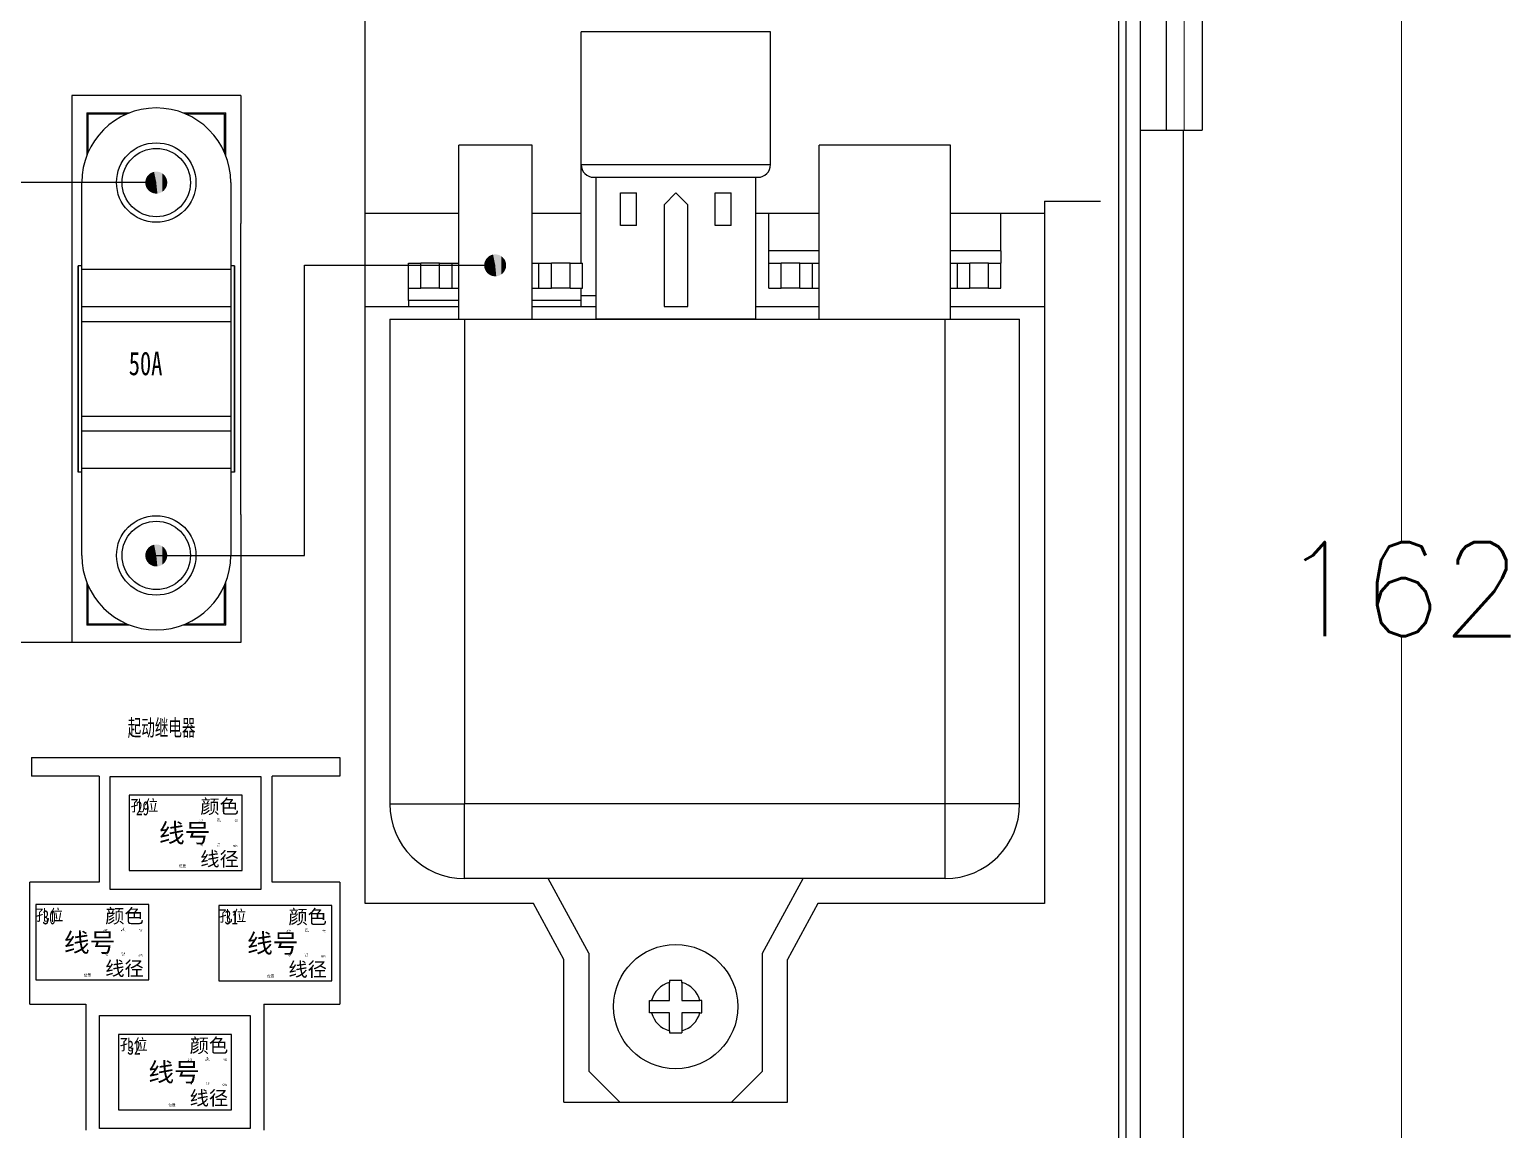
# Model space of a CAD drawing. Header units: millimetres. Extents: x -2653 to 6698, y -4403 to -42.
# Drawn here: x -2384.4 to -2227.1, y -281.6 to -164.8 of the extents above; entities that cross this region are included whole.
import ezdxf
from ezdxf.enums import TextEntityAlignment as Align

# ---------------------------------------------------------------- set-up
doc = ezdxf.new("R2010")
doc.units = ezdxf.units.MM
doc.header["$MEASUREMENT"] = 0
doc.layers.add('文字', color=3, linetype='Continuous')
doc.layers.add('轮廓线', color=7, linetype='Continuous')
for name, color, linetype, plot in [('隐藏-剥皮长度', 2, 'Continuous', False), ('隐藏-加余量', 1, 'Continuous', False), ('隐藏-备注', 1, 'Continuous', False), ('隐藏-孔位', 1, 'Continuous', False), ('隐藏-对应端子', 2, 'Continuous', False), ('隐藏-规格', 1, 'Continuous', False), ('隐藏-辅助信息', 3, 'Continuous', False), ('隐藏-防水栓', 2, 'Continuous', False)]:
    doc.layers.add(name, color=color, linetype=linetype, plot=plot)
doc.styles.add('CL', font='', dxfattribs={"height": 2})
doc.styles.get("Standard").update_dxf_attribs({"font": 'txt', "bigfont": 'gbcbig.shx'})
doc.styles.add('灯泡', font='', dxfattribs={"width": 0.7})
doc.styles.get('CL').set_extended_font_data('SimSun')
doc.styles.get('灯泡').set_extended_font_data('NSimSun')

msp = doc.modelspace()

# ---------------------------------------------------------------- linework, layer by layer
at = {"color": 0, "lineweight": -3}
for p, q in [((-2268.67, -120.31), (-2268.67, -328.2)), ((-2267.91, -120.31), (-2267.91, -328.21)), ((-2266.38, -120.31), (-2266.38, -328.19)), ((-2348.73, -257.62), (-2348.73, -154)), ((-2305.65, -165.07), (-2325.77, -165.07)), ((-2379.88, -171.82), (-2379.88, -229.9)), ((-2261.78, -284.28), (-2261.78, -175.48)), ((-2325.77, -179.16), (-2305.65, -179.16)), ((-2370.91, -181.06), (-2429.08, -181.06)), ((-2276.55, -183.04), (-2276.55, -257.62)), ((-2379.22, -189.91), (-2379.22, -211.82)), ((-2379.22, -211.82), (-2379.22, -189.91)), ((-2362.59, -211.82), (-2362.59, -189.91)), ((-2362.59, -189.91), (-2362.59, -211.82)), ((-2361.93, -211.82), (-2361.93, -189.91)), ((-2355.16, -220.66), (-2355.16, -189.85)), ((-2355.16, -189.85), (-2334.9, -189.85)), ((-2346.09, -195.58), (-2346.09, -247.06)), ((-2338.17, -195.58), (-2286.52, -195.58)), ((-2338.17, -195.58), (-2338.17, -247.06)), ((-2287.11, -247.06), (-2287.11, -195.58)), ((-2279.19, -247.06), (-2279.19, -195.58)), ((-2376.58, -229.9), (-2439.55, -229.9)), ((-2384.15, -242.11), (-2351.41, -242.11)), ((-2287.11, -247.06), (-2338.17, -247.06)), ((-2287.11, -254.98), (-2338.17, -254.98))]:
    msp.add_line(p, q, dxfattribs=at)
at = {"color": 0, "lineweight": -3, "ltscale": 0.337839}
for p, q in [((-2263.62, -160.16), (-2263.62, -175.48)), ((-2259.79, -160.16), (-2259.79, -175.48))]:
    msp.add_line(p, q, dxfattribs=at)
at = {"color": 0, "lineweight": -3, "ltscale": 0.352045}
for p, q in [((-2325.77, -179.16), (-2325.77, -165.07)), ((-2305.65, -179.16), (-2305.65, -165.07))]:
    msp.add_line(p, q, dxfattribs=at)
at = {"color": 0, "lineweight": -3, "ltscale": 0.448799}
for p, q in [((-2361.93, -171.82), (-2379.88, -171.82)), ((-2361.93, -229.9), (-2379.88, -229.9))]:
    msp.add_line(p, q, dxfattribs=at)
at = {"color": 0, "lineweight": -3, "ltscale": 0.3399}
msp.add_line((-2361.93, -171.82), (-2361.93, -185.42), dxfattribs=at)
at = {"color": 0, "lineweight": -3, "ltscale": 0.113718}
for p, q in [((-2378.3, -173.67), (-2378.3, -178.22)), ((-2378.3, -173.67), (-2373.75, -173.67)), ((-2378.3, -223.51), (-2378.3, -228.06)), ((-2373.75, -228.06), (-2378.3, -228.06))]:
    msp.add_line(p, q, dxfattribs=at)
at = {"color": 0, "lineweight": -3, "ltscale": 0.10237}
for p, q in [((-2378.17, -173.8), (-2378.17, -177.9)), ((-2374.07, -173.8), (-2378.17, -173.8)), ((-2363.65, -177.9), (-2363.65, -173.8)), ((-2378.17, -227.92), (-2374.07, -227.92))]:
    msp.add_line(p, q, dxfattribs=at)
at = {"color": 0, "lineweight": -3, "ltscale": 0.113715}
for p, q in [((-2368.07, -173.67), (-2363.52, -173.67)), ((-2363.52, -228.06), (-2368.07, -228.06))]:
    msp.add_line(p, q, dxfattribs=at)
at = {"color": 0, "lineweight": -3, "ltscale": 0.102367}
for p, q in [((-2363.65, -173.8), (-2367.74, -173.8)), ((-2367.74, -227.92), (-2363.65, -227.92))]:
    msp.add_line(p, q, dxfattribs=at)
at = {"color": 0, "lineweight": -3, "ltscale": 0.113713}
msp.add_line((-2363.52, -178.22), (-2363.52, -173.67), dxfattribs=at)
at = {"color": 0, "lineweight": -3, "ltscale": 0.060811}
msp.add_line((-2266.38, -175.48), (-2263.62, -175.48), dxfattribs=at)
at = {"color": 0, "lineweight": -3, "ltscale": 0.084459}
msp.add_line((-2263.62, -175.48), (-2259.79, -175.48), dxfattribs=at)
at = {"color": 0, "lineweight": -3, "ltscale": 0.462}
for p, q in [((-2338.77, -195.58), (-2338.77, -177.1)), ((-2330.98, -195.58), (-2330.98, -177.1)), ((-2300.49, -195.58), (-2300.49, -177.1)), ((-2286.52, -195.58), (-2286.52, -177.1))]:
    msp.add_line(p, q, dxfattribs=at)
at = {"color": 0, "lineweight": -3, "ltscale": 0.194699}
msp.add_line((-2330.98, -177.1), (-2338.77, -177.1), dxfattribs=at)
at = {"color": 0, "lineweight": -3, "ltscale": 0.194701}
msp.add_line((-2286.52, -177.1), (-2300.49, -177.1), dxfattribs=at)
at = {"color": 0, "lineweight": -3, "ltscale": 0.262218}
msp.add_line((-2325.77, -189.64), (-2325.77, -179.16), dxfattribs=at)
at = {"color": 0, "lineweight": -3, "ltscale": 0.435864}
msp.add_line((-2324.43, -180.5), (-2306.99, -180.5), dxfattribs=at)
at = {"color": 0, "lineweight": -3, "ltscale": 0.37719}
for p, q in [((-2324.19, -195.58), (-2324.19, -180.5)), ((-2307.23, -195.58), (-2307.23, -180.5))]:
    msp.add_line(p, q, dxfattribs=at)
at = {"color": 0, "lineweight": -3, "ltscale": 0.231}
for p, q in [((-2378.83, -190.3), (-2378.83, -181.06)), ((-2362.99, -181.06), (-2362.99, -190.3)), ((-2378.83, -220.66), (-2378.83, -211.42)), ((-2362.99, -211.42), (-2362.99, -220.66))]:
    msp.add_line(p, q, dxfattribs=at)
at = {"color": 0, "lineweight": -3, "ltscale": 0.041911}
for p, q in [((-2321.58, -182.17), (-2319.9, -182.17)), ((-2319.9, -185.61), (-2321.58, -185.61))]:
    msp.add_line(p, q, dxfattribs=at)
at = {"color": 0, "lineweight": -3, "ltscale": 0.086026}
for p, q in [((-2321.58, -185.61), (-2321.58, -182.17)), ((-2319.9, -185.61), (-2319.9, -182.17)), ((-2311.52, -185.61), (-2311.52, -182.17)), ((-2309.84, -185.61), (-2309.84, -182.17))]:
    msp.add_line(p, q, dxfattribs=at)
at = {"color": 0, "lineweight": -3, "ltscale": 0.044452}
for p, q in [((-2315.71, -182.17), (-2316.97, -183.43)), ((-2314.45, -183.43), (-2315.71, -182.17))]:
    msp.add_line(p, q, dxfattribs=at)
at = {"color": 0, "lineweight": -3, "ltscale": 0.04191}
for p, q in [((-2311.52, -182.17), (-2309.84, -182.17)), ((-2309.84, -185.61), (-2311.52, -185.61))]:
    msp.add_line(p, q, dxfattribs=at)
at = {"color": 0, "lineweight": -3, "ltscale": 0.270319}
for p, q in [((-2316.97, -183.43), (-2316.97, -194.24)), ((-2314.45, -194.24), (-2314.45, -183.43))]:
    msp.add_line(p, q, dxfattribs=at)
at = {"color": 0, "lineweight": -3, "ltscale": 0.148499}
msp.add_line((-2276.55, -183.04), (-2270.61, -183.04), dxfattribs=at)
at = {"color": 0, "lineweight": -3, "ltscale": 0.112201}
for p, q in [((-2361.93, -189.91), (-2361.93, -185.42)), ((-2361.93, -216.31), (-2361.93, -211.82))]:
    msp.add_line(p, q, dxfattribs=at)
at = {"color": 0, "lineweight": -3, "ltscale": 0.249149}
for p, q in [((-2338.77, -184.36), (-2348.73, -184.36)), ((-2338.77, -194.26), (-2348.73, -194.26))]:
    msp.add_line(p, q, dxfattribs=at)
at = {"color": 0, "lineweight": -3, "ltscale": 0.130257}
for p, q in [((-2325.77, -184.36), (-2330.98, -184.36)), ((-2325.77, -193.6), (-2330.98, -193.6))]:
    msp.add_line(p, q, dxfattribs=at)
at = {"color": 0, "lineweight": -3, "ltscale": 0.168518}
for p, q in [((-2300.49, -184.36), (-2307.23, -184.36)), ((-2300.49, -194.26), (-2307.23, -194.26))]:
    msp.add_line(p, q, dxfattribs=at)
at = {"color": 0, "lineweight": -3, "ltscale": 0.098999}
for p, q in [((-2305.83, -188.32), (-2305.83, -184.36)), ((-2281.17, -188.32), (-2281.17, -184.36))]:
    msp.add_line(p, q, dxfattribs=at)
at = {"color": 0, "lineweight": -3, "ltscale": 0.249152}
for p, q in [((-2276.55, -184.36), (-2286.52, -184.36)), ((-2276.55, -194.26), (-2286.52, -194.26))]:
    msp.add_line(p, q, dxfattribs=at)
at = {"color": 0, "lineweight": -3, "ltscale": 0.13365}
for p, q in [((-2300.49, -188.32), (-2305.83, -188.32)), ((-2281.17, -188.32), (-2286.52, -188.32))]:
    msp.add_line(p, q, dxfattribs=at)
at = {"color": 0, "lineweight": -3, "ltscale": 0.033}
for p, q in [((-2305.83, -189.64), (-2305.83, -188.32)), ((-2281.17, -188.32), (-2281.17, -189.64)), ((-2344.11, -189.64), (-2342.79, -189.64)), ((-2340.81, -189.64), (-2339.49, -189.64)), ((-2326.95, -189.64), (-2325.63, -189.64)), ((-2305.83, -189.64), (-2304.51, -189.64)), ((-2302.53, -189.64), (-2301.21, -189.64)), ((-2285.79, -189.64), (-2284.47, -189.64)), ((-2344.11, -192.28), (-2342.79, -192.28)), ((-2344.11, -193.6), (-2344.11, -192.28)), ((-2340.81, -192.28), (-2339.49, -192.28)), ((-2326.95, -192.28), (-2325.63, -192.28)), ((-2305.83, -192.28), (-2304.51, -192.28)), ((-2302.53, -192.28), (-2301.21, -192.28)), ((-2285.79, -192.28), (-2284.47, -192.28))]:
    msp.add_line(p, q, dxfattribs=at)
at = {"color": 0, "lineweight": -3, "ltscale": 0.009899}
for p, q in [((-2378.83, -189.91), (-2379.22, -189.91)), ((-2378.83, -189.91), (-2379.22, -189.91)), ((-2378.83, -211.82), (-2379.22, -211.82)), ((-2378.83, -211.82), (-2379.22, -211.82))]:
    msp.add_line(p, q, dxfattribs=at)
at = {"color": 0, "lineweight": -3, "ltscale": 0.099001}
for p, q in [((-2378.83, -194.26), (-2378.83, -190.3)), ((-2362.99, -190.3), (-2362.99, -194.26))]:
    msp.add_line(p, q, dxfattribs=at)
at = {"color": 0, "lineweight": -3, "ltscale": 0.396}
for p, q in [((-2362.99, -190.3), (-2378.83, -190.3)), ((-2362.99, -194.26), (-2378.83, -194.26)), ((-2362.99, -195.85), (-2378.83, -195.85)), ((-2378.83, -205.88), (-2362.99, -205.88)), ((-2362.99, -207.46), (-2378.83, -207.46)), ((-2362.99, -211.42), (-2378.83, -211.42))]:
    msp.add_line(p, q, dxfattribs=at)
at = {"color": 0, "lineweight": -3, "ltscale": 0.0099}
for p, q in [((-2362.59, -189.91), (-2362.99, -189.91)), ((-2362.59, -189.91), (-2362.99, -189.91)), ((-2362.59, -211.82), (-2362.99, -211.82)), ((-2362.59, -211.82), (-2362.99, -211.82))]:
    msp.add_line(p, q, dxfattribs=at)
at = {"color": 0, "lineweight": -3, "ltscale": 0.066}
for p, q in [((-2344.11, -192.28), (-2344.11, -189.64)), ((-2342.79, -192.28), (-2342.79, -189.64)), ((-2340.81, -192.28), (-2340.81, -189.64)), ((-2339.49, -192.28), (-2339.49, -189.64)), ((-2330.25, -192.28), (-2330.25, -189.64)), ((-2328.93, -192.28), (-2328.93, -189.64)), ((-2326.95, -192.28), (-2326.95, -189.64)), ((-2325.63, -192.28), (-2325.63, -189.64)), ((-2305.83, -192.28), (-2305.83, -189.64)), ((-2304.51, -192.28), (-2304.51, -189.64)), ((-2302.53, -192.28), (-2302.53, -189.64)), ((-2301.21, -192.28), (-2301.21, -189.64)), ((-2285.79, -192.28), (-2285.79, -189.64)), ((-2284.47, -192.28), (-2284.47, -189.64)), ((-2282.49, -192.28), (-2282.49, -189.64)), ((-2281.17, -192.28), (-2281.17, -189.64))]:
    msp.add_line(p, q, dxfattribs=at)
at = {"color": 0, "lineweight": -3, "ltscale": 0.0495}
for p, q in [((-2340.81, -189.64), (-2342.79, -189.64)), ((-2302.53, -189.64), (-2304.51, -189.64)), ((-2340.81, -192.28), (-2342.79, -192.28)), ((-2302.53, -192.28), (-2304.51, -192.28)), ((-2384.15, -242.11), (-2384.15, -244.09)), ((-2351.41, -242.11), (-2351.41, -244.09))]:
    msp.add_line(p, q, dxfattribs=at)
at = {"color": 0, "lineweight": -3, "ltscale": 0.01815}
for p, q in [((-2339.49, -189.64), (-2338.77, -189.64)), ((-2301.21, -189.64), (-2300.49, -189.64)), ((-2286.52, -189.64), (-2285.79, -189.64)), ((-2339.49, -192.28), (-2338.77, -192.28)), ((-2301.21, -192.28), (-2300.49, -192.28)), ((-2286.52, -192.28), (-2285.79, -192.28))]:
    msp.add_line(p, q, dxfattribs=at)
at = {"color": 0, "lineweight": -3, "ltscale": 0.018152}
for p, q in [((-2330.98, -189.64), (-2330.25, -189.64)), ((-2330.98, -192.28), (-2330.25, -192.28))]:
    msp.add_line(p, q, dxfattribs=at)
at = {"color": 0, "lineweight": -3, "ltscale": 0.032999}
for p, q in [((-2330.25, -189.64), (-2328.93, -189.64)), ((-2282.49, -189.64), (-2281.17, -189.64)), ((-2330.25, -192.28), (-2328.93, -192.28)), ((-2282.49, -192.28), (-2281.17, -192.28)), ((-2315.07, -265.81), (-2316.39, -265.81)), ((-2316.39, -271.35), (-2315.07, -271.35))]:
    msp.add_line(p, q, dxfattribs=at)
at = {"color": 0, "lineweight": -3, "ltscale": 0.049501}
for p, q in [((-2326.95, -189.64), (-2328.93, -189.64)), ((-2282.49, -189.64), (-2284.47, -189.64)), ((-2326.95, -192.28), (-2328.93, -192.28)), ((-2282.49, -192.28), (-2284.47, -192.28))]:
    msp.add_line(p, q, dxfattribs=at)
at = {"color": 0, "lineweight": -3, "ltscale": 0.019635}
msp.add_line((-2325.77, -193.07), (-2325.77, -192.28), dxfattribs=at)
at = {"color": 0, "lineweight": -3, "ltscale": 0.029337}
msp.add_line((-2325.77, -194.24), (-2325.77, -193.07), dxfattribs=at)
at = {"color": 0, "lineweight": -3, "ltscale": 0.039398}
for p, q in [((-2325.77, -193.07), (-2324.19, -193.07)), ((-2325.77, -194.24), (-2324.19, -194.24))]:
    msp.add_line(p, q, dxfattribs=at)
at = {"color": 0, "lineweight": -3, "ltscale": 0.039601}
for p, q in [((-2378.83, -195.85), (-2378.83, -194.26)), ((-2362.99, -194.26), (-2362.99, -195.85))]:
    msp.add_line(p, q, dxfattribs=at)
at = {"color": 0, "lineweight": -3, "ltscale": 0.133649}
msp.add_line((-2338.77, -193.6), (-2344.11, -193.6), dxfattribs=at)
at = {"color": 0, "lineweight": -3, "ltscale": 0.016499}
msp.add_line((-2344.11, -193.6), (-2344.11, -194.26), dxfattribs=at)
at = {"color": 0, "lineweight": -3, "ltscale": 0.169652}
msp.add_line((-2324.19, -194.26), (-2330.98, -194.26), dxfattribs=at)
at = {"color": 0, "lineweight": -3, "ltscale": 0.000527954}
msp.add_line((-2325.63, -194.26), (-2325.63, -194.24), dxfattribs=at)
at = {"color": 0, "lineweight": -3, "ltscale": 0.062863}
msp.add_line((-2316.97, -194.24), (-2314.45, -194.24), dxfattribs=at)
at = {"color": 0, "lineweight": -3, "ltscale": 0.250799}
for p, q in [((-2378.83, -205.88), (-2378.83, -195.85)), ((-2362.99, -195.85), (-2362.99, -205.88))]:
    msp.add_line(p, q, dxfattribs=at)
at = {"color": 0, "lineweight": -3, "ltscale": 0.198}
for p, q in [((-2346.09, -195.58), (-2338.17, -195.58)), ((-2346.09, -247.06), (-2338.17, -247.06)), ((-2338.17, -254.98), (-2338.17, -247.06)), ((-2287.11, -254.98), (-2287.11, -247.06))]:
    msp.add_line(p, q, dxfattribs=at)
at = {"color": 0, "lineweight": -3, "ltscale": 0.424127}
msp.add_line((-2307.23, -195.58), (-2324.19, -195.58), dxfattribs=at)
at = {"color": 0, "lineweight": -3, "ltscale": 0.198001}
for p, q in [((-2287.11, -195.58), (-2279.19, -195.58)), ((-2279.19, -247.06), (-2287.11, -247.06))]:
    msp.add_line(p, q, dxfattribs=at)
at = {"color": 0, "lineweight": -3, "ltscale": 0.0396}
for p, q in [((-2378.83, -207.46), (-2378.83, -205.88)), ((-2362.99, -205.88), (-2362.99, -207.46))]:
    msp.add_line(p, q, dxfattribs=at)
at = {"color": 0, "lineweight": -3, "ltscale": 0.099}
for p, q in [((-2378.83, -211.42), (-2378.83, -207.46)), ((-2362.99, -207.46), (-2362.99, -211.42))]:
    msp.add_line(p, q, dxfattribs=at)
at = {"color": 0, "lineweight": -3, "ltscale": 0.339899}
msp.add_line((-2361.93, -216.31), (-2361.93, -229.9), dxfattribs=at)
at = {"color": 0, "lineweight": -3, "ltscale": 0.393605}
msp.add_line((-2370.91, -220.66), (-2355.16, -220.66), dxfattribs=at)
at = {"color": 0, "lineweight": -3, "ltscale": 0.102369}
for p, q in [((-2378.17, -223.83), (-2378.17, -227.92)), ((-2363.65, -227.92), (-2363.65, -223.83))]:
    msp.add_line(p, q, dxfattribs=at)
at = {"color": 0, "lineweight": -3, "ltscale": 0.113714}
msp.add_line((-2363.52, -228.06), (-2363.52, -223.51), dxfattribs=at)
at = {"color": 0, "lineweight": -3, "ltscale": 0.17985}
for p, q in [((-2376.96, -244.09), (-2384.15, -244.09)), ((-2376.96, -255.37), (-2384.35, -255.37))]:
    msp.add_line(p, q, dxfattribs=at)
at = {"color": 0, "lineweight": -3, "ltscale": 0.28215}
for p, q in [((-2376.96, -244.09), (-2376.96, -255.37)), ((-2358.61, -255.37), (-2358.61, -244.09))]:
    msp.add_line(p, q, dxfattribs=at)
at = {"color": 0, "lineweight": -3, "ltscale": 0.179848}
for p, q in [((-2351.41, -244.09), (-2358.61, -244.09)), ((-2351.41, -255.37), (-2358.61, -255.37))]:
    msp.add_line(p, q, dxfattribs=at)
at = {"color": 0, "lineweight": -3, "ltscale": 0.323399}
for p, q in [((-2384.35, -268.31), (-2384.35, -255.37)), ((-2351.41, -255.37), (-2351.41, -268.31))]:
    msp.add_line(p, q, dxfattribs=at)
at = {"color": 0, "lineweight": -3, "ltscale": 0.225181}
for p, q in [((-2324.97, -262.9), (-2329.26, -254.98)), ((-2306.49, -262.9), (-2302.2, -254.98))]:
    msp.add_line(p, q, dxfattribs=at)
at = {"color": 0, "lineweight": -3, "ltscale": 0.44744}
msp.add_line((-2330.83, -257.62), (-2348.73, -257.62), dxfattribs=at)
at = {"color": 0, "lineweight": -3, "ltscale": 0.169144}
for p, q in [((-2327.61, -263.57), (-2330.83, -257.62)), ((-2300.63, -257.62), (-2303.85, -263.57))]:
    msp.add_line(p, q, dxfattribs=at)
at = {"color": 0, "lineweight": -3, "ltscale": 0.447441}
msp.add_line((-2276.55, -257.62), (-2300.63, -257.62), dxfattribs=at)
at = {"color": 0, "lineweight": -3, "ltscale": 0.379273}
for p, q in [((-2327.61, -278.74), (-2327.61, -263.57)), ((-2303.85, -278.74), (-2303.85, -263.57))]:
    msp.add_line(p, q, dxfattribs=at)
at = {"color": 0, "lineweight": -3, "ltscale": 0.313499}
for p, q in [((-2324.97, -262.9), (-2324.97, -275.44)), ((-2306.49, -275.44), (-2306.49, -262.9))]:
    msp.add_line(p, q, dxfattribs=at)
at = {"color": 0, "lineweight": -3, "ltscale": 0.005395}
for p, q in [((-2316.39, -265.81), (-2316.39, -266.02)), ((-2315.07, -266.02), (-2315.07, -265.81))]:
    msp.add_line(p, q, dxfattribs=at)
at = {"color": 0, "lineweight": -3, "ltscale": 0.047404}
for p, q in [((-2316.39, -267.92), (-2316.39, -266.02)), ((-2315.07, -266.02), (-2315.07, -267.92)), ((-2315.07, -267.92), (-2313.18, -267.92)), ((-2316.39, -271.14), (-2316.39, -269.24)), ((-2313.18, -269.24), (-2315.07, -269.24)), ((-2315.07, -269.24), (-2315.07, -271.14))]:
    msp.add_line(p, q, dxfattribs=at)
at = {"color": 0, "lineweight": -3, "ltscale": 0.18975}
msp.add_line((-2384.35, -268.31), (-2378.39, -268.31), dxfattribs=at)
at = {"color": 0, "lineweight": -3, "ltscale": 0.33495}
for p, q in [((-2378.39, -268.31), (-2378.39, -281.71)), ((-2359.47, -268.31), (-2359.47, -281.71))]:
    msp.add_line(p, q, dxfattribs=at)
at = {"color": 0, "lineweight": -3, "ltscale": 0.2508}
msp.add_line((-2359.47, -268.31), (-2351.41, -268.31), dxfattribs=at)
at = {"color": 0, "lineweight": -3, "ltscale": 0.0165}
for p, q in [((-2318.5, -268.58), (-2318.5, -267.92)), ((-2318.5, -269.24), (-2318.5, -268.58)), ((-2312.96, -268.58), (-2312.96, -267.92)), ((-2312.96, -269.24), (-2312.96, -268.58))]:
    msp.add_line(p, q, dxfattribs=at)
at = {"color": 0, "lineweight": -3, "ltscale": 0.005396}
for p, q in [((-2318.5, -267.92), (-2318.29, -267.92)), ((-2312.96, -267.92), (-2313.18, -267.92)), ((-2318.29, -269.24), (-2318.5, -269.24)), ((-2313.18, -269.24), (-2312.96, -269.24)), ((-2316.39, -271.14), (-2316.39, -271.35)), ((-2315.07, -271.14), (-2315.07, -271.35))]:
    msp.add_line(p, q, dxfattribs=at)
at = {"color": 0, "lineweight": -3, "ltscale": 0.047406}
for p, q in [((-2318.29, -267.92), (-2316.39, -267.92)), ((-2316.39, -269.24), (-2318.29, -269.24))]:
    msp.add_line(p, q, dxfattribs=at)
at = {"color": 0, "lineweight": -3, "ltscale": 0.116673}
msp.add_line((-2321.67, -278.74), (-2324.97, -275.44), dxfattribs=at)
at = {"color": 0, "lineweight": -3, "ltscale": 0.116674}
msp.add_line((-2309.79, -278.74), (-2306.49, -275.44), dxfattribs=at)
at = {"color": 0, "lineweight": -3, "ltscale": 0.1485}
for p, q in [((-2327.61, -278.74), (-2321.67, -278.74)), ((-2309.79, -278.74), (-2303.85, -278.74))]:
    msp.add_line(p, q, dxfattribs=at)
at = {"color": 0, "lineweight": -3, "ltscale": 0.296999}
msp.add_line((-2321.67, -278.74), (-2309.79, -278.74), dxfattribs=at)
for points in [[(-2375.8, -244.14), (-2359.8, -244.14), (-2359.8, -256.14), (-2375.8, -256.14)], [(-2376.93, -269.53), (-2360.93, -269.53), (-2360.93, -281.53), (-2376.93, -281.53)]]:
    msp.add_lwpolyline(points, close=True)
at = {"color": 0, "lineweight": -3}
for points in [[(-2373.8, -254.14), (-2361.8, -254.14), (-2361.8, -246.14), (-2373.8, -246.14)], [(-2383.71, -265.75), (-2371.71, -265.75), (-2371.71, -257.75), (-2383.71, -257.75)], [(-2364.26, -265.84), (-2352.26, -265.84), (-2352.26, -257.84), (-2364.26, -257.84)], [(-2374.93, -279.53), (-2362.93, -279.53), (-2362.93, -271.53), (-2374.93, -271.53)]]:
    msp.add_lwpolyline(points, close=True, dxfattribs=at)
for centre, radius in [((-2370.91, -181.06), 4.22), ((-2370.91, -181.06), 3.63), ((-2370.91, -220.66), 4.22), ((-2370.91, -220.66), 3.63), ((-2315.73, -268.58), 6.6)]:
    msp.add_circle(centre, radius, dxfattribs=at)
for centre, radius, start, end in [((-2370.91, -181.06), 7.92, 0, 180), ((-2324.43, -179.16), 1.34, 180, 270), ((-2306.99, -179.16), 1.34, 270, 0), ((-2370.91, -220.66), 7.92, 180, 0), ((-2338.17, -247.06), 7.92, 180, 270), ((-2287.11, -247.06), 7.92, 270, 0), ((-2315.73, -268.58), 2.64, 104.4775, 165.5225), ((-2315.73, -268.58), 2.64, 14.4775, 75.5225), ((-2315.73, -268.58), 2.64, 194.4775, 255.5225), ((-2315.73, -268.58), 2.64, 284.4775, 345.5225)]:
    msp.add_arc(centre, radius, start, end, dxfattribs=at)
for points in [[(-2370.91, -181.06), (-2372.05, -180.84), (-2372.07, -181.18), (-2372.08, -181.06)], [(-2370.91, -181.06), (-2371.88, -180.42), (-2372.05, -180.84), (-2371.99, -180.62)], [(-2370.91, -181.06), (-2371.56, -180.09), (-2371.88, -180.42), (-2371.73, -180.24)], [(-2370.91, -181.06), (-2371.14, -179.92), (-2371.56, -180.09), (-2371.35, -179.99)], [(-2370.91, -181.06), (-2370.79, -182.23), (-2371.14, -179.92), (-2370.91, -179.9)], [(-2370.68, -179.92), (-2370.91, -179.9), (-2370.68, -182.21), (-2370.79, -182.23)], [(-2370.68, -179.92), (-2370.68, -182.21), (-2370.46, -179.99), (-2370.57, -182.18)], [(-2370.57, -182.18), (-2370.46, -182.14), (-2370.46, -179.99), (-2370.36, -182.09)], [(-2370.46, -179.99), (-2370.36, -182.09), (-2370.26, -180.09), (-2370.26, -182.03)], [(-2370.08, -180.24), (-2370.26, -180.09), (-2370.08, -181.89), (-2370.17, -181.97)], [(-2370.26, -180.09), (-2370.26, -182.03), (-2370.17, -181.97)], [(-2370.08, -180.24), (-2370.08, -181.89), (-2369.94, -180.42), (-2370.01, -181.8)], [(-2370.01, -181.8), (-2369.94, -181.71), (-2369.94, -180.42), (-2369.88, -181.61)], [(-2369.94, -180.42), (-2369.88, -181.61), (-2369.83, -180.62), (-2369.83, -181.51)], [(-2369.76, -180.84), (-2369.83, -180.62), (-2369.76, -181.29), (-2369.79, -181.4)], [(-2369.83, -180.62), (-2369.83, -181.51), (-2369.79, -181.4)], [(-2369.76, -180.84), (-2369.76, -181.29), (-2369.74, -181.06), (-2369.75, -181.18)], [(-2370.91, -181.06), (-2372.07, -181.18), (-2372.03, -181.4), (-2372.05, -181.29)], [(-2370.91, -181.06), (-2372.03, -181.4), (-2371.94, -181.61), (-2371.99, -181.51)], [(-2370.91, -181.06), (-2371.94, -181.61), (-2371.81, -181.8), (-2371.88, -181.71)], [(-2370.91, -181.06), (-2371.81, -181.8), (-2371.65, -181.97), (-2371.73, -181.89)], [(-2370.91, -181.06), (-2371.65, -181.97), (-2371.46, -182.09), (-2371.56, -182.03)], [(-2370.91, -181.06), (-2371.46, -182.09), (-2371.25, -182.18), (-2371.35, -182.14)], [(-2370.91, -181.06), (-2371.25, -182.18), (-2371.02, -182.23), (-2371.14, -182.21)], [(-2370.91, -181.06), (-2371.02, -182.23), (-2370.79, -182.23), (-2370.91, -182.23)], [(-2334.9, -189.85), (-2335.13, -188.71), (-2335.55, -188.88), (-2335.35, -188.77)], [(-2334.9, -189.85), (-2334.79, -191.01), (-2335.13, -188.71), (-2334.9, -188.68)], [(-2334.68, -188.71), (-2334.9, -188.68), (-2334.68, -190.99), (-2334.79, -191.01)], [(-2334.68, -188.71), (-2334.68, -190.99), (-2334.46, -188.77), (-2334.57, -190.97)], [(-2334.9, -189.85), (-2336.05, -189.62), (-2336.07, -189.96), (-2336.07, -189.85)], [(-2334.9, -189.85), (-2336.07, -189.96), (-2336.02, -190.19), (-2336.05, -190.08)], [(-2334.9, -189.85), (-2335.87, -189.2), (-2336.05, -189.62), (-2335.98, -189.4)], [(-2334.9, -189.85), (-2336.02, -190.19), (-2335.93, -190.4), (-2335.98, -190.3)], [(-2334.9, -189.85), (-2335.93, -190.4), (-2335.81, -190.59), (-2335.87, -190.5)], [(-2334.9, -189.85), (-2335.55, -188.88), (-2335.87, -189.2), (-2335.73, -189.03)], [(-2334.9, -189.85), (-2335.81, -190.59), (-2335.64, -190.75), (-2335.73, -190.68)], [(-2334.9, -189.85), (-2335.64, -190.75), (-2335.45, -190.88), (-2335.55, -190.82)], [(-2334.9, -189.85), (-2335.45, -190.88), (-2335.24, -190.97), (-2335.35, -190.93)], [(-2334.9, -189.85), (-2335.24, -190.97), (-2335.02, -191.01), (-2335.13, -190.99)], [(-2334.9, -189.85), (-2335.02, -191.01), (-2334.79, -191.01), (-2334.9, -191.02)], [(-2334.57, -190.97), (-2334.46, -190.93), (-2334.46, -188.77), (-2334.35, -190.88)], [(-2334.46, -188.77), (-2334.35, -190.88), (-2334.26, -188.88), (-2334.26, -190.82)], [(-2334.08, -189.03), (-2334.26, -188.88), (-2334.08, -190.68), (-2334.16, -190.75)], [(-2334.26, -188.88), (-2334.26, -190.82), (-2334.16, -190.75)], [(-2334.08, -189.03), (-2334.08, -190.68), (-2333.93, -189.2), (-2334, -190.59)], [(-2334, -190.59), (-2333.93, -190.5), (-2333.93, -189.2), (-2333.88, -190.4)], [(-2333.93, -189.2), (-2333.88, -190.4), (-2333.83, -189.4), (-2333.83, -190.3)], [(-2333.76, -189.62), (-2333.83, -189.4), (-2333.76, -190.08), (-2333.79, -190.19)], [(-2333.83, -189.4), (-2333.83, -190.3), (-2333.79, -190.19)], [(-2333.76, -189.62), (-2333.76, -190.08), (-2333.74, -189.85), (-2333.74, -189.96)], [(-2370.91, -220.66), (-2371.88, -220.02), (-2372.05, -220.44), (-2371.99, -220.22)], [(-2370.91, -220.66), (-2371.56, -219.69), (-2371.88, -220.02), (-2371.73, -219.84)], [(-2370.91, -220.66), (-2371.14, -219.52), (-2371.56, -219.69), (-2371.35, -219.59)], [(-2370.91, -220.66), (-2370.79, -221.83), (-2371.14, -219.52), (-2370.91, -219.5)], [(-2370.68, -219.52), (-2370.91, -219.5), (-2370.68, -221.81), (-2370.79, -221.83)], [(-2370.68, -219.52), (-2370.68, -221.81), (-2370.46, -219.59), (-2370.57, -221.78)], [(-2370.57, -221.78), (-2370.46, -221.74), (-2370.46, -219.59), (-2370.36, -221.69)], [(-2370.46, -219.59), (-2370.36, -221.69), (-2370.26, -219.69), (-2370.26, -221.63)], [(-2370.08, -219.84), (-2370.26, -219.69), (-2370.08, -221.49), (-2370.17, -221.57)], [(-2370.26, -219.69), (-2370.26, -221.63), (-2370.17, -221.57)], [(-2370.08, -219.84), (-2370.08, -221.49), (-2369.94, -220.02), (-2370.01, -221.4)], [(-2370.01, -221.4), (-2369.94, -221.31), (-2369.94, -220.02), (-2369.88, -221.21)], [(-2369.94, -220.02), (-2369.88, -221.21), (-2369.83, -220.22), (-2369.83, -221.11)], [(-2369.76, -220.44), (-2369.83, -220.22), (-2369.76, -220.89), (-2369.79, -221)], [(-2369.83, -220.22), (-2369.83, -221.11), (-2369.79, -221)], [(-2370.91, -220.66), (-2372.05, -220.44), (-2372.07, -220.78), (-2372.08, -220.66)], [(-2370.91, -220.66), (-2372.07, -220.78), (-2372.03, -221), (-2372.05, -220.89)], [(-2370.91, -220.66), (-2372.03, -221), (-2371.94, -221.21), (-2371.99, -221.11)], [(-2370.91, -220.66), (-2371.94, -221.21), (-2371.81, -221.4), (-2371.88, -221.31)], [(-2370.91, -220.66), (-2371.81, -221.4), (-2371.65, -221.57), (-2371.73, -221.49)], [(-2370.91, -220.66), (-2371.65, -221.57), (-2371.46, -221.69), (-2371.56, -221.63)], [(-2370.91, -220.66), (-2371.46, -221.69), (-2371.25, -221.78), (-2371.35, -221.74)], [(-2370.91, -220.66), (-2371.25, -221.78), (-2371.02, -221.83), (-2371.14, -221.81)], [(-2370.91, -220.66), (-2371.02, -221.83), (-2370.79, -221.83), (-2370.91, -221.83)], [(-2369.76, -220.44), (-2369.76, -220.89), (-2369.74, -220.66), (-2369.75, -220.78)]]:
    msp.add_solid(points, dxfattribs=at)
at = {"layer": '轮廓线', "lineweight": 0}
for p, q in [((-2261.7, -175.42), (-2261.7, -46.5)), ((-2238.63, -106.7), (-2238.63, -219.16)), ((-2238.63, -341.79), (-2238.63, -229.34))]:
    msp.add_line(p, q, dxfattribs=at)

# ---------------------------------------------------------------- texts
at = {"color": 0, "lineweight": -3, "char_height": 1.5, "width": 3.6791, "attachment_point": 1, "style": '灯泡'}
for s, insert in [('29', (-2373.07, -246.76)), ('30', (-2383, -258.34)), ('31', (-2363.65, -258.34)), ('32', (-2373.99, -272.18))]:
    msp.add_mtext(s, dxfattribs=dict(at, insert=insert))
at = {"layer": '文字', "lineweight": 0}
msp.add_text('起动继电器', height=2, dxfattribs=at).set_placement((-2373.94, -240.03))
at = {"layer": '文字', "color": 0, "lineweight": -3, "insert": (-2373.83, -199.02), "char_height": 2.5, "width": 10.5673, "attachment_point": 1, "style": '灯泡'}
msp.add_mtext('50A', dxfattribs=at)
at = {"layer": '轮廓线', "lineweight": 0, "insert": (-2238.63, -224.25), "char_height": 10, "attachment_point": 5}
msp.add_mtext('\\A1;162', dxfattribs=at)
at = {"layer": '轮廓线', "color": 7, "style": 'CL', "flags": 4}
for tag, text, p in [('颜色', 'NC', (-2362.14, -247.32)), ('线径', '0.5', (-2362.14, -252.9)), ('颜色', 'NC', (-2372.24, -258.95)), ('颜色', 'NC', (-2352.78, -259.04)), ('线径', '0.5', (-2372.24, -264.53)), ('线径', '0.5', (-2352.78, -264.62)), ('颜色', 'NC', (-2363.27, -272.71)), ('线径', '0.5', (-2363.27, -278.29))]:
    msp.add_attdef(tag, text=text, height=1.5, dxfattribs=at).set_placement(p, align=Align.MIDDLE_RIGHT)
for p in [(-2367.89, -250.14), (-2377.99, -261.77), (-2358.53, -261.86), (-2369.02, -275.53)]:
    msp.add_attdef('线号', text='300', height=2, dxfattribs=at).set_placement(p, align=Align.MIDDLE_CENTER)
at = {"layer": '隐藏-剥皮长度', "color": 2, "style": 'CL', "width": 0.9, "flags": 4}
for p in [(-2362.27, -248.9), (-2372.37, -260.53), (-2352.92, -260.63), (-2363.41, -274.29)]:
    msp.add_attdef('剥皮', text='', height=0.1, dxfattribs=at).set_placement(p, align=Align.MIDDLE_RIGHT)
at = {"layer": '隐藏-加余量', "color": 1, "style": 'CL', "width": 0.9, "flags": 4}
for p in [(-2362.27, -248.76), (-2372.37, -260.39), (-2352.92, -260.49), (-2363.41, -274.15)]:
    msp.add_attdef('加余量', text='', height=0.1, dxfattribs=at).set_placement(p, align=Align.MIDDLE_RIGHT)
at = {"layer": '隐藏-备注', "color": 1, "style": 'CL', "width": 0.9, "flags": 5}
for p in [(-2364.31, -251.51), (-2374.41, -263.13), (-2354.96, -263.23), (-2365.45, -276.89)]:
    msp.add_attdef('备注', text='', height=0.1, dxfattribs=at).set_placement(p, align=Align.MIDDLE_CENTER)
at = {"layer": '隐藏-孔位', "color": 6, "style": 'CL', "width": 0.9, "flags": 4}
for p in [(-2373.64, -247.22), (-2383.74, -258.85), (-2364.28, -258.94), (-2374.77, -272.6)]:
    msp.add_attdef('孔位', text='', height=1.2, dxfattribs=at).set_placement(p, align=Align.MIDDLE_LEFT)
at = {"layer": '隐藏-对应端子', "color": 2, "style": 'CL', "width": 0.9, "flags": 4}
for p in [(-2365.96, -248.92), (-2376.06, -260.54), (-2356.6, -260.64), (-2367.09, -274.3)]:
    msp.add_attdef('对应簧片', text='', height=0.1, dxfattribs=at).set_placement(p, align=Align.MIDDLE_RIGHT)
at = {"layer": '隐藏-规格', "color": 1, "style": 'CL', "width": 0.9, "flags": 5}
for p in [(-2362.27, -251.52), (-2372.37, -263.14), (-2352.92, -263.24), (-2363.41, -276.9)]:
    msp.add_attdef('规格', text='', height=0.2, dxfattribs=at).set_placement(p, align=Align.MIDDLE_RIGHT)
at = {"layer": '隐藏-辅助信息', "color": 3, "style": 'CL', "width": 0.9, "flags": 5}
for tag, p in [('供方编码', (-2364.31, -248.89)), ('编码', (-2364.31, -248.76)), ('供方编码', (-2374.41, -260.52)), ('编码', (-2374.41, -260.38)), ('供方编码', (-2354.96, -260.61)), ('编码', (-2354.96, -260.48)), ('供方编码', (-2365.45, -274.27)), ('编码', (-2365.45, -274.14))]:
    msp.add_attdef(tag, text='', height=0.1, dxfattribs=at).set_placement(p, align=Align.MIDDLE_CENTER)
at = {"layer": '隐藏-辅助信息', "color": 2, "style": 'CL', "width": 0.9, "flags": 5}
for tag, text, p in [('辅助', '辅助件', (-2364.31, -248.62)), ('标识管', '', (-2364.31, -251.26)), ('辅助', '辅助件', (-2374.41, -260.24)), ('辅助', '辅助件', (-2354.96, -260.34)), ('标识管', '', (-2374.41, -262.89)), ('标识管', '', (-2354.96, -262.98)), ('辅助', '辅助件', (-2365.45, -274)), ('标识管', '', (-2365.45, -276.65))]:
    msp.add_attdef(tag, text=text, height=0.1, dxfattribs=at).set_placement(p, align=Align.MIDDLE_CENTER)
at = {"layer": '隐藏-辅助信息', "color": 3, "style": 'CL', "width": 0.9, "flags": 5}
for tag, text, p in [('线种', 'FLRY', (-2365.96, -251.39)), ('工位', '', (-2365.96, -251.51)), ('线种', 'FLRY', (-2376.06, -263.01)), ('工位', '', (-2376.06, -263.13)), ('线种', 'FLRY', (-2356.6, -263.11)), ('工位', '', (-2356.6, -263.23)), ('线种', 'FLRY', (-2367.09, -276.77)), ('工位', '', (-2367.09, -276.89))]:
    msp.add_attdef(tag, text=text, height=0.1, dxfattribs=at).set_placement(p, align=Align.MIDDLE_RIGHT)
at = {"layer": '隐藏-辅助信息', "color": 1, "style": 'CL', "width": 0.9, "flags": 5}
for p in [(-2364.31, -251.39), (-2374.41, -263.01), (-2354.96, -263.11), (-2365.45, -276.77)]:
    msp.add_attdef('选项', text='ALL', height=0.1, dxfattribs=at).set_placement(p, align=Align.MIDDLE_CENTER)
at = {"layer": '隐藏-辅助信息', "color": 4, "style": 'CL', "width": 0.9, "flags": 4}
for p in [(-2368.11, -253.62), (-2378.21, -265.24), (-2358.75, -265.34), (-2369.24, -279)]:
    msp.add_attdef('位置', text='ABC', height=0.3, dxfattribs=at).set_placement(p, align=Align.MIDDLE_CENTER)
at = {"layer": '隐藏-防水栓', "color": 2, "style": 'CL', "width": 0.9, "flags": 4}
for p in [(-2365.96, -248.76), (-2376.06, -260.39), (-2356.6, -260.49), (-2367.09, -274.15)]:
    msp.add_attdef('防水栓', text='', height=0.1, dxfattribs=at).set_placement(p, align=Align.MIDDLE_RIGHT)

doc.saveas('drawing.dxf')
